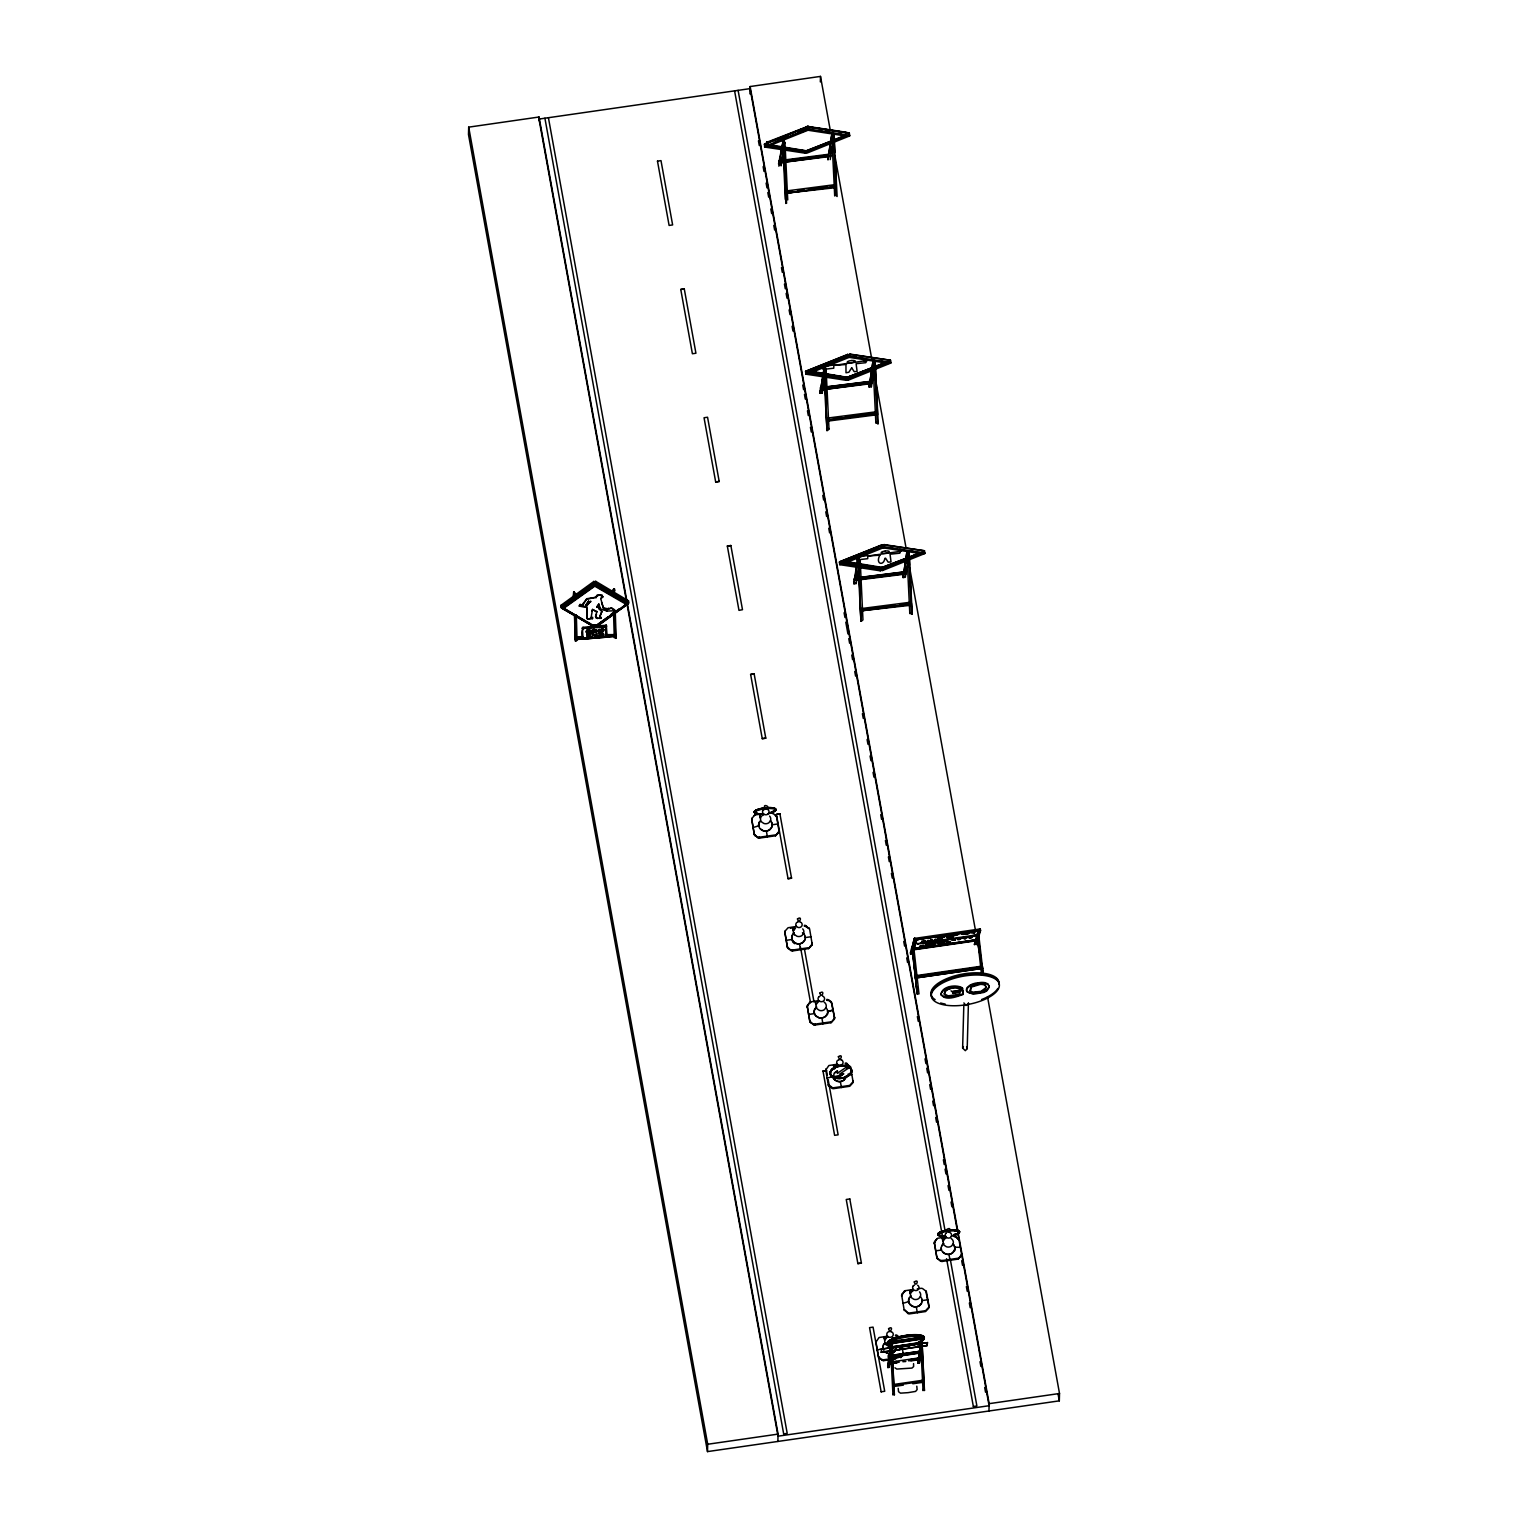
<?xml version="1.0" encoding="UTF-8"?>
<svg xmlns="http://www.w3.org/2000/svg" width="1528" height="1528" viewBox="0 0 1528 1528"><rect width="100%" height="100%" fill="white"/><g stroke="black" fill="none" stroke-linecap="round" stroke-linejoin="round"><path stroke-width="1.5" d="M777.867 1441.458L778.077 1434.104L539.04 117.007L468.695 127.149L468.485 134.502L707.502 1451.6L1059.305 1400.851L1059.515 1393.498L987.508 996.734M538.945 120.674L539.04 117.007M544.904 118.229L783.692 1433.99L787.206 1433.34L548.418 117.713M680.762 289.441L684.277 288.926L680.762 289.441L692.394 353.751L695.928 353.235L684.277 288.926M715.696 482.046L719.211 481.396L715.696 482.046L704.045 417.755L707.559 417.239L719.211 481.549M734.586 90.859L942.738 1237.756M738.1 90.362L944.972 1230.212M727.328 546.05L730.861 545.553L727.328 546.05L738.979 610.36L742.493 609.691L730.861 545.553M707.502 1451.6L707.712 1444.246L468.695 127.149M749.923 93.896L750.133 86.542L820.498 76.4L830.296 130.396M750.611 674.516L754.144 673.848L765.776 738.158L762.262 738.673L750.611 674.364L754.144 673.848M778.707 832.454L778.745 831.576A2.693 2.445 1.6 0 0 779.07 830.277L779.051 831.156A2.693 2.445 1.6 0 1 778.707 832.454L775.632 835.759L759.511 838.108A2.693 2.445 1.6 0 1 758.06 837.783L754.412 834.976L751.757 819.466A2.693 2.445 1.6 0 1 752.101 818.168L754.851 814.978L761.402 813.946M752.101 818.168L752.082 819.046A2.693 2.445 1.6 0 0 751.738 820.345M753.037 827.527L758.728 825.827M754.24 815.474L755.424 814.806M754.354 834.765L751.757 819.466M755.099 835.835L754.393 833.982M758.06 837.783L755.119 834.956M759.683 815.15L760.199 818.015L759.913 815.054M762.262 738.673L765.776 738.158M759.511 838.108L759.531 837.21A2.693 2.445 1.6 0 1 758.098 836.905M766.502 831.824L767.419 836.962M772.079 824.795L777.752 823.974M772.729 813.717L772.748 812.839A2.693 2.445 1.6 0 0 771.296 812.514M775.823 814.844L776.434 816.754L772.748 812.839M775.384 835.816L778.745 831.576M776.396 814.405L779.91 813.889L776.396 814.405L788.047 878.715L791.561 878.199L779.91 813.889M811.807 945.259L811.846 944.38A2.693 2.445 1.6 0 0 812.17 943.082L812.151 943.96A2.693 2.445 1.6 0 1 811.807 945.259L808.732 948.563L792.612 950.913A2.693 2.445 1.6 0 1 791.16 950.588L787.512 947.78L784.857 932.271A2.693 2.445 1.6 0 1 785.201 930.953L788.066 927.744L796.489 926.465M785.201 930.953L785.182 931.851A2.693 2.445 1.6 0 0 784.838 933.15M786.137 940.331L791.81 939.529L791.714 937.332A6.819 6.169 1.6 0 1 793.949 933.073M788.047 878.715L791.561 878.046M787.455 947.57L784.857 932.271M788.2 948.64L787.474 946.672M791.16 950.588L788.219 947.761M792.784 927.954L793.318 930.819L793.013 927.916M792.612 950.913L792.631 950.015A2.693 2.445 1.6 0 1 791.198 949.709M820.345 81.92L820.498 76.4M799.602 944.629L800.538 949.767M805.18 937.6L810.852 936.779M805.829 926.522L805.848 925.643A2.693 2.445 1.6 0 0 804.396 925.319L804.377 926.216A2.693 2.445 1.6 0 1 805.829 926.522L808.809 928.47L805.848 925.643M808.503 948.621L811.846 944.38M831.767 1003.151L831.232 1001.7L834.574 1018.068A2.693 2.445 1.6 0 1 834.231 1019.386L831.136 1022.69L815.035 1025.021A2.693 2.445 1.6 0 1 813.584 1024.715L809.916 1021.888L807.281 1006.398A2.693 2.445 1.6 0 1 807.624 1005.08L810.489 1001.852L818.893 1000.592M807.261 1007.277A2.693 2.445 1.6 0 1 807.586 1005.959L807.624 1005.08M808.923 927.649L809.229 928.852M808.56 1014.458L814.233 1013.637M807.586 1005.959L809.744 1002.406M809.878 1021.678L807.281 1006.398M810.929 1001.738L809.878 1003.113M810.604 1022.767L809.955 1021.01M813.584 1024.715L810.623 1021.888M815.035 1025.021L815.054 1024.142A2.693 2.445 1.6 0 1 813.603 1023.836M815.895 1004.565L815.207 1001.89L819.104 1001.451M822.007 1018.737L822.943 1023.875M822.981 1071.013L826.495 1070.517L822.981 1071.013L834.613 1135.323L838.127 1134.826L828.157 1079.685M826.801 1000.324L826.82 999.446A2.693 2.445 1.6 0 1 828.271 999.751L831.232 1001.7M826.113 1068.702A2.693 2.445 1.6 0 0 825.769 1070.02L825.75 1070.899A2.693 2.445 1.6 0 1 826.075 1069.6L828.864 1065.532L837.382 1064.214M827.603 1011.708L833.295 1010.008L827.565 1011.402M831.213 1002.597L828.271 999.751M827.049 1078.08L832.76 1076.686A6.819 6.169 1.6 0 0 839.101 1081.595L840.858 1081.461A6.819 6.169 1.6 0 0 846.226 1075.75M828.386 1085.415L828.386 1084.422L832.091 1087.458A2.693 2.445 1.6 0 0 833.543 1087.764L849.663 1085.434L852.739 1082.13A2.693 2.445 1.6 0 0 853.082 1080.812L853.063 1081.709A2.693 2.445 1.6 0 1 852.719 1083.008L849.74 1086.274L833.524 1088.662A2.693 2.445 1.6 0 1 832.072 1088.337L828.443 1085.625L825.769 1070.02M830.907 1022.729L834.25 1018.507A2.693 2.445 1.6 0 0 834.594 1017.19M833.696 1065.704L834.212 1068.359M833.906 1065.665L834.384 1068.206M840.495 1082.378L841.431 1087.516M846.722 1064.271L846.76 1063.392A2.693 2.445 1.6 0 0 845.309 1063.068L845.29 1063.965A2.693 2.445 1.6 0 1 846.722 1064.271L850.447 1067.289L846.76 1063.392M851.745 1074.528L848.002 1074.184M849.778 1198.964L846.245 1199.48L857.896 1263.637L861.41 1262.968L857.896 1263.637M876.308 1340.686A2.693 2.445 1.6 0 0 875.964 1342.004L875.945 1342.883A2.693 2.445 1.6 0 1 876.289 1341.584L879.058 1337.516L887.596 1336.198M877.244 1350.064L882.936 1348.365M875.964 1342.004L878.619 1357.513L882.267 1360.321A2.693 2.445 1.6 0 0 883.719 1360.627L889.659 1359.786M879.288 1358.373L878.581 1356.406M881.178 1391.951L869.547 1327.641L873.061 1327.125L884.712 1391.282L881.178 1391.798M882.267 1360.321L879.326 1357.494M883.719 1360.627L883.738 1359.748A2.693 2.445 1.6 0 1 882.286 1359.442M884.578 1340.171L883.891 1337.497L887.749 1337.115M896.955 1335.376L896.936 1336.255A2.693 2.445 1.6 0 0 895.484 1335.93L895.504 1335.052A2.693 2.445 1.6 0 1 896.955 1335.376L900.412 1337.783M902.017 1293.949A2.693 2.445 1.6 0 0 901.692 1295.266L901.654 1296.145A2.693 2.445 1.6 0 1 901.997 1294.846L904.786 1290.778L913.305 1289.46M902.933 1354.114L900.775 1357.685L902.914 1354.992A2.693 2.445 1.6 0 0 903.258 1353.693L903.277 1352.796A2.693 2.445 1.6 0 1 902.933 1354.114L902.914 1354.992M902.972 1303.327L908.663 1301.627M904.156 1291.275L901.997 1294.846M929.005 1306.058L928.967 1306.956A2.693 2.445 1.6 0 1 928.642 1308.255L925.548 1311.559L909.427 1313.889A2.693 2.445 1.6 0 1 907.995 1313.583L904.309 1309.668L908.014 1312.705A2.693 2.445 1.6 0 0 909.466 1313.01L925.567 1310.68L928.661 1307.376A2.693 2.445 1.6 0 0 929.005 1306.058L926.331 1291.447L922.664 1288.639A2.693 2.445 1.6 0 0 921.231 1288.314L917.258 1288.887M905.34 1290.606L904.461 1291.848M909.618 1290.759L913.496 1290.32L909.618 1290.797L910.134 1293.605M910.306 1293.509L909.828 1290.854M916.418 1307.624L917.354 1312.762M922.014 1300.576L927.668 1299.774M925.739 1290.644L928.967 1306.956M961.322 1255.787L961.341 1254.908A2.693 2.445 1.6 0 0 961.685 1253.609L961.647 1254.488A2.693 2.445 1.6 0 1 961.322 1255.787L958.228 1259.091L942.107 1261.44A2.693 2.445 1.6 0 1 940.675 1261.116L937.008 1258.308L934.372 1242.799A2.693 2.445 1.6 0 1 934.697 1241.5L937.562 1238.272L945.985 1236.992M934.334 1243.677A2.693 2.445 1.6 0 1 934.678 1242.379L934.697 1241.5M935.652 1250.859L941.305 1250.057M934.678 1242.379L936.836 1238.807M936.951 1258.098L934.372 1242.799M937.695 1259.168L937.008 1257.315M940.675 1261.116L937.714 1258.289M942.298 1238.482L942.814 1241.156M942.107 1261.44L942.146 1260.543A2.693 2.445 1.6 0 1 940.694 1260.237M942.986 1241.042L942.509 1238.387M959.813 992.398L952.823 993.41L952.727 991.5L962.793 990.048L962.812 994.537C956.757 996.695 944.801 1001.566 940.866 994.098C943.96 986.706 956.49 984.777 962.621 988.673L959.775 989.418C955.306 986.42 946.119 988.043 944.17 993.525M949.098 1255.156L950.034 1260.294M954.561 987.317L945.679 990.029L944.419 994.747L947.379 996.447L954.809 995.97L959.756 994.289L959.679 991.691M955.344 1236.171L959.011 1239.972L955.344 1236.171A2.693 2.445 1.6 0 0 953.911 1235.846M962.812 994.537L962.793 990.048M968.427 1002.884L967.205 1048.666L965.333 1050.672L962.621 1048.112L963.824 1005.309M957.999 1259.148L961.341 1254.908M960.348 1247.306L954.713 1247.23M950.511 1260.562L976.889 1405.97L973.374 1406.486M988.96 1410.993L989.151 1403.659L750.133 86.542M579.341 606.177L586.656 606.692L587.115 618.21L586.714 607.208L579.341 606.177L580.143 604.859L582.798 605.222L586.656 598.747L596.015 597.276L586.714 599.262L582.798 603.846M596.073 597.811L597.257 594.946L601.956 594.927L602.548 597.257L600.733 598.537L603.445 608.354L607.991 609.347L611.582 607.762L614.504 610.78L607.284 611.047L598.9 608.411M614.504 610.78L614.504 609.481M833.887 364.906L833.734 368.191L823.076 369.432M857.036 559.916L867.694 558.675L867.847 555.409M879.899 555.027C874.952 564.271 883.738 566.391 884.903 558.312M582.645 627.473L582.454 628.524L582.989 627.339L606.329 625.239L606.979 635.973L615.994 635.381M582.932 628.638L591.145 626.938M605.986 626.041L605.947 636.584L584.727 638.761C580.869 638.475 580.774 629.078 584.441 628.218L606.272 627.149L605.967 625.219M599.969 635.82C598.957 630.586 600.523 639.086 602.605 634.273M594.029 630.892C598.346 635.724 595.996 625.277 594.239 632.038M562.743 606.635L594.64 583.925L626.69 602.586L626.308 605.126L594.984 626.938L563.488 609.118L562.82 606.31M562.915 608.278L594.812 585.549L626.289 603.369L626.308 605.126M625.449 602.223L625.62 604.744L594.984 626.308L564.176 608.641L564.004 606.998M563.889 608.201L594.812 586.179L625.888 604.19M573.019 598.842L573.688 591.852L575.712 594.067L574.566 594.182L574.738 597.028L573.688 591.852M573.42 598.212L573.879 593.552L575.636 593.38M573.63 598.785L574.299 591.794M613.492 594.468C614.084 580.392 616.051 597.486 612.785 589.923L613.855 588.968M614.447 588.91L613.702 593.552M597.83 631.37L600.389 631.083L598.231 630.567M587.058 617.694L587.459 618.974L592.482 618.649L591.145 617.408L592.501 609.424L596.856 611.849L592.501 609.424M597.677 631.274C601.058 629.154 599.855 628.256 597.696 631.465M783.215 142.219L783.004 139.315L783.73 141.053M832.187 134.865L832.798 132.955L832.34 139.812M830.201 159.619L834.059 136.068L833.696 133.929L832.875 135.877L832.798 132.955M824.566 378.887L822.255 393.021L820.039 393.326L824.28 367.522C824.26 368.974 824.432 366.319 824.986 367.446M824.891 368.172L824.814 366.357M873.29 360.169L875.2 363.206L871.361 386.756L869.145 387.081L872.813 362.442L874.092 361.162L873.347 361.983M858.106 556.937L858.564 559.076C857.8 557.586 858.66 557.72 858.927 557.93M858.831 558.675L858.774 556.861M907.231 550.672L909.16 553.709L905.302 577.259L903.086 577.565L906.753 552.945L908.033 551.665L907.288 552.487M907.976 553.499L907.804 552.429M596.512 614.332L595.595 616.701L596.799 611.334M989.208 986.362L986.84 990.029A9.894 4.106 -10.3 0 1 983.478 991.787L977.691 993.238M911.356 1344.793L927.458 1342.711L927.019 1345.671L881.14 1352.28L881.541 1349.09L897.604 1346.779M890.729 1347.772L890.327 1350.962M909.064 1345.117L908.663 1348.307M927.019 1345.671L927.42 1342.463M888.284 1355.871L920.276 1351.249L888.284 1355.871L888.436 1357.628L920.448 1353.006L920.276 1351.249M889.582 1347.238L921.632 1342.233L921.861 1343.628L889.812 1348.613L889.64 1346.856M890.385 1341.851L922.377 1337.248L890.385 1341.851L890.557 1343.609L922.549 1339.005L922.32 1337.63M888.436 1357.628L920.505 1352.624M890.557 1343.609L922.606 1338.623M887.634 1366.185L891.168 1342.711L892.6 1342.501L889.296 1367.35L887.864 1367.56L890.117 1358.927M887.864 1367.56L891.168 1342.711M891.187 1351.898L892.6 1342.501M910.936 1360.875L917.965 1359.863L917.793 1358.105L891.989 1361.83M922.377 1337.248L919.379 1363.014L917.946 1363.224L921.25 1338.375L922.683 1338.165L921.976 1342.864M917.946 1363.224L921.25 1338.375M921.804 1343.991L921.632 1342.233M919.379 1363.014L920.2 1354.591M778.535 164.05L783.31 140.366M778.879 166.208L783.138 140.385M779.471 165.024L780.235 160.306M780.923 164.814L782.852 153.029M781.094 165.883L783.788 149.4M827.813 158.874L831.652 135.323L833.104 135.113M827.985 159.943L831.652 135.323M829.857 152.876L830.621 148.159M831.404 143.46L832.932 134.025M830.411 151.597L831.194 146.879M830.621 152.762L831.385 148.044M820.039 393.326L824.28 367.522M823.993 380.166L822.083 391.932L820.612 392.142L821.395 387.443M822.159 382.726L822.923 378.027M869.145 387.081L872.813 362.442M871.017 379.994L871.781 375.296M872.545 370.578L874.092 361.162M871.571 378.715L873.882 364.6M871.781 379.899L872.545 375.181M858.411 559.095L860.054 559.974L856.196 583.505L853.98 583.83L857.475 558.14L858.564 559.076M853.98 583.83L858.239 558.026M855.718 575.578L856.501 570.88M856.406 580.086L857.571 573.019M903.086 577.565L906.753 552.945M904.576 572.847L905.34 568.149M906.123 563.431L906.887 558.732M905.13 571.567L905.913 566.869M905.34 572.752L906.104 568.034M779.127 160.669L779.433 162.827L830.621 156.41L830.506 155.149M779.433 162.827L830.716 155.875M820.269 387.787L820.593 389.965L871.781 383.547L871.724 381.924M820.593 389.965L871.877 383.012M854.228 578.291L854.534 580.449L905.722 574.031L905.607 572.771M854.419 579.188L903.334 572.714M854.534 580.449L854.477 578.845M905.722 574.031L905.455 571.682L856.578 577.813M985.961 986.821L985.465 989.342L982.466 991.538L973.279 992.856A8.156 3.381 -10.3 0 1 970.375 991.576L971.273 987.107L980.346 984.376A7.64 3.171 -10.3 0 1 985.178 985.503L985.885 986.4M603.827 629.421L603.426 631.561M603.789 630.243L603.77 629.211M968.466 1003.476L965.982 1005.5L963.881 1002.922M962.621 1048.112L963.423 1046.565M603.235 630.262C599.473 631.79 599.836 628.39 603.655 629.46M851.65 367.732L854.19 371.667L857.093 371.438L856.1 363.702L865.841 362.69L866.72 360.551M885.591 558.217L888.15 562.17L891.034 561.941L890.041 554.206L899.801 553.193L900.66 551.054M582.397 627.741L583.028 639.162L606.349 637.1L606.253 625.219M582.454 628.466L606.731 626.098M591.221 631.828C591.89 626.843 589.751 635.705 591.164 631.427M808.274 371.075L846.837 355.795M808.293 371.17L835.721 360.283M593.685 629.899C591.202 636.966 594.869 626.786 593.303 629.937M600.752 631.809L601.574 628.333M601.86 629.861L602.147 628.294M601.325 631.752L603.331 629.899M593.934 629.039L593.189 630.338L593.991 629.441M602.853 631.618L603.178 629.861M910.516 953.988L914.355 938.326L910.516 953.988L912.464 953.701L916.475 939.147L917.64 938.784M912.464 953.701L911.127 953.319L915.043 939.586M915.921 943.062L916.666 940.121M922.606 946.348L921.117 946.539L923.695 946.443L924.039 945.049L921.651 945.641M925.834 944.801L929.406 944.419L929.024 945.66L925.204 946.099L928.203 944.686L925.758 945.03M929.081 943.425L926.216 944.342L930.036 943.807L930.38 942.413L926.751 943.177M926.77 943.292L929.119 943.082M935.862 942.967L936.225 941.573L935.862 942.967L934.983 942.394M940.408 941.324L937.963 941.554L941.592 940.923L941.229 942.184L937.409 942.738L940.274 941.821M940.331 944.037L940.579 942.68L939.472 942.833C937.619 947.188 945.832 939.319 943.96 943.521L943.082 942.7M940.331 943.521L943.101 942.318L940.599 942.795M942.948 941.936L943.292 940.56L944.457 940.522L942.948 941.936L944.075 941.783M946.348 941.439L946.711 940.064L947.857 940.026L946.348 941.439L947.494 941.286M952.746 939.338L955.573 938.784L955.21 940.159L952.861 939.835L954.236 939.663M967.129 937.466L965.276 938.708L962.926 938.077L967.186 937.237M914.623 939.987L980.556 930.476L976.449 944.476L974.425 944.189L978.741 930.246M974.501 944.762L978.397 930.036M977.251 936.912L979.009 930.915M974.425 944.189L975.666 943.998L979.181 932.004M978.531 934.811L979.715 930.819M980.269 928.948L914.317 938.459M592.482 618.649L592.673 617.331L591.145 617.408M807.414 151.157L766.884 145.007L766.54 142.39L807.758 126.404L846.97 132.382L846.283 133.108M600.733 598.537L602.834 596.436M851.669 367.847L848.861 372.259L845.996 372.756L845.958 364.523L834.746 365.326L864.37 360.856M900.89 551.245L868.725 555.925L879.918 555.161M599.721 616.548L602.013 611.124L599.778 617.064L601.134 617.789L599.778 617.064M595.538 616.185L597.696 618.439L601.077 617.274M592.558 609.939L591.813 610.875M985.789 987.756L980.957 991.366L973.164 992.149A8.156 3.381 -10.3 0 1 970.242 990.87M602.891 596.951L599.74 594.85L595.977 596.455M586.122 631.809L588.643 632.917A2.12 1.356 -8 0 0 589.693 632.286C587.955 635.018 583.047 627.53 590.152 630.491M761.46 816.239L760.829 817.327A5.272 4.794 1.6 0 0 761.67 821.988L763.847 823.439A5.061 4.584 1.6 0 0 768.909 822.713L770.437 820.727A5.272 4.794 1.6 0 0 769.596 816.067M759.149 822.675L759.97 821.262M793.93 930.132L795.477 928.164M802.697 928.871A5.272 4.794 1.6 0 1 803.556 933.532L802.009 935.499A5.061 4.584 1.6 0 1 796.947 936.244L794.789 934.792M804.855 939.949L802.83 942.528A6.647 6.016 1.6 0 1 796.183 943.483L793.357 941.592A6.914 6.284 1.6 0 1 792.249 935.48L794.274 932.901M824.127 1002.139L825.12 1002.998A5.272 4.794 1.6 0 1 825.96 1007.659L824.413 1009.626A5.061 4.584 1.6 0 1 819.352 1010.352L817.193 1008.919A5.272 4.794 1.6 0 1 816.353 1004.259L817.9 1002.272M827.259 1014.057L825.235 1016.655A6.647 6.016 1.6 0 1 818.607 1017.61L815.761 1015.719A6.914 6.284 1.6 0 1 814.653 1009.607L816.678 1007.009M845.748 1077.698L843.723 1080.277A6.647 6.016 1.6 0 1 837.096 1081.232L834.25 1079.341A6.914 6.284 1.6 0 1 832.817 1076.419M883.337 1345.213L885.361 1342.635M941.745 1246.008L943.769 1243.429M951.218 1238.54L952.192 1239.399A5.272 4.794 1.6 0 1 953.052 1244.059L951.505 1246.027A5.061 4.584 1.6 0 1 946.443 1246.772L944.285 1245.32A5.272 4.794 1.6 0 1 943.425 1240.66L944.972 1238.692M921.67 1302.926L919.646 1305.523A6.647 6.016 1.6 0 1 913.018 1306.478L910.172 1304.587A6.914 6.284 1.6 0 1 909.064 1298.475L911.089 1295.897M895.943 1349.663L893.918 1352.261A6.647 6.016 1.6 0 1 887.29 1353.216L884.464 1351.325M579.284 605.661L580.086 604.324L582.798 605.222M589.98 631.408L589.636 631.885A2.12 1.356 -8 0 1 588.586 632.516L586.847 632.267A2.922 1.891 -8 0 1 586.847 631.331L590.152 630.281L586.79 630.93A2.922 1.891 -8 0 0 586.714 631.694L589.273 631.58M591.431 631.331L592.788 630.014M960.596 938.861L960.482 939.376M594.201 631.007L597.104 630.472M607.991 609.347L608.373 608.163M591.374 630.93L592.635 630.777M626.614 604.859L626.423 601.975M596.875 606.692L598.842 604.076L600.026 607.628L596.932 607.208L600.026 607.628M596.932 607.208L598.842 604.076M585.606 605.623L588.528 601.153L585.606 605.623L590.725 601.192L586.79 605.776M900.737 1356.883L891.626 1359.5L895.618 1358.927M972.114 936.97L971.235 937.562L972.438 937.352M951.524 939.949L952.192 939.338M932.386 942.871L931.411 943.597L934.907 942.623M886.584 1337.898L885.037 1339.865A5.272 4.794 1.6 0 0 885.877 1344.525M606.635 637.042L606.864 636.909M935.193 939.51L936.397 940.102M970.796 937.81C970.796 935.824 967.797 939.166 971.12 937.466M937.753 939.376L936.473 939.968L937.218 939.262M942.165 936.931L943.559 936.74L942.585 936.454M951.887 937.6L952.708 937.657M954.713 934.888L956.318 935.289M968.446 933.417L967.224 932.92L968.752 933.302M915.539 944.571L914.489 947.532L915.578 948.2M936.836 937.447L939.09 937.676M587.611 622.374L594.335 627.091L561.158 607.857L561.005 605.298L593.857 581.442L595.748 582.512M594.335 627.091L561.578 607.552L561.521 606.234L594.373 582.359L595.824 583.199L590.362 587.172M594.449 583.047L561.158 606.654L594.373 582.359M579.399 595.118L586.714 589.827M597.104 625.009L608.431 616.644M609.901 615.746L619.413 608.698M624.532 605.164C632.019 604.095 624.646 599.262 628.199 602.51L595.385 582.302L593.914 583.333L610.302 593.093M628.505 600.848L626.595 602.185L628.142 601.822L628.275 603.178L595.786 627.263L628.696 603.426L628.505 600.848L595.729 581.328L593.838 582.665M932.768 940.599L932.099 940.045M939.472 937.676L938.307 937.046M611.143 614.18L614.886 611.506M930.265 940.14L931.622 940.121M952.211 937.676L950.149 937.237L951.944 937.046M967.224 933.283L969.058 933.512M561.005 606.501L562.896 605.183L563.316 609.004M561.502 606.883L562.972 605.852M594.258 626.404L595.729 625.391M958.667 939.433L961.513 938.096M949.614 935.614L953.797 935.843L952.746 935.136M834.345 1072.962C842.119 1068.607 831.079 1072.809 834.384 1076.686L840.553 1076.056L843.628 1073.821L840.534 1075.922L834.384 1076.686M837.439 1073.248L846.168 1067.289L848.25 1068.416L846.168 1067.289M848.231 1068.263L839.502 1074.222L843.647 1073.955M934.487 939.567L936.912 939.529M920.142 945.908L919.436 946.711L920.964 946.424M940.56 937.371L939.433 937.695M932.099 944.208L934.869 944.82L935.231 943.444L932.214 943.884M601.803 629.46L603.827 629.612M941.534 938.956L939.873 938.784L941.534 938.784M920.276 552.697L882.172 567.48M931.755 944.629L930.418 945.469L933.894 944.38M971.999 936.893L968.16 937.619M940.847 939.433L939.911 938.555L940.618 939.338M963.423 934.467L961.704 934.143L965.83 933.99L964.836 934.257M864.199 361.105L866.93 360.761M916.972 940.083L917.755 939.701M945.775 942.222L947.169 941.745M905.76 1383.394L908.702 1383.069M948.143 936.568L945.297 936.301L946.94 936.034M976.889 934.334L974.921 935.652M931.125 944.361L932.137 943.903M943.769 937.065L943.368 937.371M843.666 561.12L882.745 567.518M947.627 936.454L945.24 936.32M942.165 937.447L942.814 937.237M969.478 937.753L971.35 937.141M949.977 942.47L950.454 941.496M951.772 939.491L952.441 939.987M946.959 936.416L946.099 936.225M942.432 937.122L941.286 937.084L943.922 936.912M962.411 933.608L963.404 934.334M938.345 938.058L938.803 937.122M951.237 937.313L948.945 937.294L950.951 937.313M948.64 942.852C947.456 943.368 949.824 941.229 949.136 941.726M951.275 935.423L950.588 935.289M933.15 940.465L932.653 940.484M949.308 936.377L947.379 936.607M960.31 994.862L962.697 993.83M768.489 144.549L806.211 150.775L843.666 136.393M944.514 937.008L943.826 937.294M606.616 636.355L595.003 636.527M764.401 144.205L806.536 127.263L809.038 128.677L764.726 146.363L764.401 144.205L807.071 127.34M781.954 138.59L788.276 136.049M800.92 130.95L807.242 128.409M764.726 146.363L767.056 146.688L809.191 129.746L808.904 126.958L849.358 133.146L849.644 135.916L807.529 152.876L805.18 152.533L847.314 135.591L849.644 135.916M805.027 151.463L845.041 135.362M847.944 356.043L850.198 355.795L850.351 356.883L808.216 373.825L805.867 373.481L805.562 371.342L847.696 354.401L848.537 355.928M805.562 371.342L848.231 354.477M812.571 369.948L806.249 372.488L808.064 372.756M805.867 373.481L850.198 355.795M846.187 378.6L886.202 362.499M848.365 377.855L852.586 376.155M847.983 378.849L869.05 370.368M879.574 366.147L885.896 363.607M890.805 363.053L848.689 379.994L846.34 379.67L888.456 362.728L890.805 363.053L889.945 360.837M855.47 567.041L839.712 564.653L839.502 561.846L881.656 544.904L884.139 546.298M839.502 561.846L882.191 544.98M850.733 558.751L857.055 556.211M881.962 547.043L839.827 563.985L842.157 564.309L884.292 547.368L881.962 547.043L881.656 544.904M884.425 567.499L888.627 565.799M886.144 567.652L905.111 560.031M909.313 558.331L919.837 554.091M924.746 553.556L922.415 553.212L880.3 570.173L882.63 570.498L924.746 553.556L923.905 551.321M806.784 130.052L809.229 129.097L849.683 135.285L847.257 136.24L806.784 130.052L808.904 126.958M764.859 144.663L764.611 147.032L805.141 153.182L807.567 152.227L785.048 148.808M764.611 147.032L767.037 146.077L780.56 148.12M808.35 127.168L849.358 133.146M850.007 355.566L850.065 354.095L890.518 360.264L890.843 362.422L888.398 363.358L847.944 357.189L847.696 354.401M806.001 371.801L805.772 374.15L846.302 380.319L848.728 379.364L848.575 378.276L810.298 372.469M849.988 355.375L847.696 356.119L856.788 357.476M847.944 357.189L850.37 356.234L890.843 362.422M805.772 374.15L808.197 373.195L821.701 375.258M849.511 354.305L890.518 360.264M888.245 362.289L890.117 361.563M882.458 546.222L884.005 544.579L924.478 550.768L924.784 552.907L922.358 553.862L881.885 547.673L884.33 546.737L924.784 552.907M881.732 546.604L884.158 545.897M839.712 564.653L842.138 563.698L855.661 565.742M883.451 544.808L924.478 550.768M859.977 567.728L880.243 570.803L882.668 569.849L860.149 566.43M977.175 939.472L976.01 939.815M797.769 132.745L804.225 130.243M774.944 142.047L785.698 137.883M789.995 136.202L808.942 129.326M807.911 150.718L829.437 142.371M835.892 139.869L844.506 136.527M836.542 360.226L846.856 355.986M847.677 377.129L886.049 362.155M848.231 376.977L886.068 362.346M811.234 371.743L847.047 377.55L873.519 367.446M877.989 365.918L884.655 363.148M842.959 561.12L878.543 547.158M845.996 560.203L857.132 555.905M846.015 560.394L857.151 556.096M918.595 553.652L881.484 567.652M918.614 553.843L882.764 567.709M957.578 938.65L960.482 938.077M932.214 940.35L931.908 940.408M925.681 941.401L924.688 942.05M808.388 126.347C811.616 129.383 804.206 130.759 806.02 126.805M846.703 377.378L849.052 377.129M880.777 546.298L882.821 546.05M925.853 941.745L926.083 941.687M946.29 936.282L947.646 935.9M958.495 938.784L959.317 938.459M917.984 939.624L919.569 938.937L918.462 939.472M950.855 935.499L949.633 935.747M962.869 933.894L964.187 933.837M937.905 938.65L939.624 938.631M960.195 939.051L959.298 939.605M974.979 935.136L975.972 934.716M603.407 634.024C599.052 631.236 604.821 635.304 601.306 636.297M923.007 941.191L921.919 941.305M957.961 938.65L958.018 939.262M946.596 942.012L947.417 943.043M588.586 601.669L590.782 601.707M587.459 618.974L592.425 618.133M966.766 933.15L966.021 933.398M933.57 942.585L936.244 941.706M940.064 939.128L940.942 938.765M973.03 940.102L974.119 939.701M934.066 943.96L932.71 944.438M902.857 1361.696L905.798 1361.505M917.354 944.113L918.423 943.464L916.781 943.464M916.991 938.899L915.635 939.242M959.966 939.242L959.126 939.395M971.789 940.369L973.852 939.777M957.865 995.702L945.125 996.944M958.362 987.68L962.621 988.673M952.383 939.281L953.357 939.109M968.828 937.409L970.261 936.645M603.522 633.795L603.598 634.196A3.247 2.101 -8 0 1 603.426 634.903L603.006 635.514A2.139 1.375 -8 0 1 601.975 636.106L599.091 637.081L598.9 632.783L602.338 632.707L603.598 634.406A3.285 2.101 -8 0 1 603.522 635.514L603.102 636.125A2.139 1.375 -8 0 1 602.07 636.718L601.001 636.909M974.692 935.193L920.563 943.12M947.494 942.05L948.449 941.745M955.306 934.983L954.618 934.792M967.339 933.245L968.446 932.787M917.908 943.96L975.876 935.804M966.766 933.933C964.435 932.596 969.745 935.079 967.912 932.825M921.002 945.526L920.868 946.825M955.974 934.544C954.885 936.244 955.726 934.926 956.471 935.346M923.771 941.229L924.726 941.076L923.6 941.573M930.972 939.987L931.45 940.79M847.639 355.757L848.861 355.566M881.599 567.442L879.593 567.824L881.312 567.671M775.422 834.918L759.531 837.21M951.887 937.734L952.823 937.199M958.018 1258.251L942.146 1260.543M919.608 943.234L920.582 943.234M919.168 947.837L971.464 940.427M923.791 941.019L924.669 941.936M939.376 937.963L939.128 937.103M935.346 939.338L935.174 940.178M921.938 945.717L922.816 945.584M950.626 937.027L951.849 937.294M959.278 938.23L960.539 938.498M943.464 937.237L943.54 936.626M973.145 935.9L972.515 935.633M959.431 938.326L960.386 938.211M834.708 195.985L831.805 136.03L834.021 135.706L837.115 196.52M786.576 203.358L783.673 143.403L785.125 143.193L783.004 139.315M831.824 136.393L834.059 136.068M834.384 137.424L831.805 136.03M785.812 203.472L783.673 143.403M875.869 423.122L872.946 363.167L875.181 362.843L878.256 423.657L875.678 422.263M823.535 367.637L826.973 430.59L824.814 370.54L826.285 370.33L825.922 368.382L824.528 369.318L824.146 366.453M872.985 363.53L875.2 363.206M875.525 364.562L872.946 363.167M826.973 430.59L824.814 370.54M819.676 391.187L820.612 392.142M868.954 385.992L870.998 384.598L871.361 386.756M826.61 428.891L828.825 428.566L827.737 430.495M860.054 559.974L857.838 560.279L860.913 621.094L858.774 561.024L860.226 560.814L862.957 619.91L861.677 620.979M909.809 613.607L906.906 553.671L909.122 553.346L912.216 614.141L909.637 612.766M906.925 554.034L909.16 553.709M909.485 555.046L906.906 553.671M860.913 621.094L858.774 561.024M853.636 581.671L856.196 583.505M902.914 576.495L904.366 576.285M790.492 928.203L794.464 927.63M792.631 950.015L808.522 947.723M916.781 939.433L978.015 930.609M969.707 932.347L974.597 932.844L973.546 932.997M972.916 932.577L970.509 932.71M951.352 936.072L950.359 936.339M952.097 935.537L953.778 935.728M952.784 935.995L953.797 935.843M927.343 940.465L929.463 941.076L928.394 940.369M929.463 941.076L927.782 940.694M940.408 939.51L937.886 938.536M947.971 938.287L948.984 938.135M933.684 942.451L935.06 942.088M946.52 940.923L944.208 941.133L946.558 940.541M930.036 943.807L926.274 943.979M931.392 943.483L932.729 943.406M934.754 943.005L935.843 942.833M941.229 942.184L937.409 942.738M964.149 938.746L965.276 938.708M911.834 946.615L913.782 947.093L911.834 946.615L917.297 994.117L918.977 993.869L913.687 946.825M980.308 928.814L980.46 930.838L914.432 939.777L980.441 930.036C978.76 933.875 977.576 940.14 978.378 937.008L982.695 974.902M925.796 945.507L928.145 945.068M977.614 939.663L911.605 949.404L972.82 940.579M911.758 949.747L977.691 940.236M977.595 940.599L911.643 950.11L911.414 948.315M910.249 952.326L911.127 953.319M915.081 975.781L982.198 966.097L982.409 967.052L915.291 976.736L915.081 975.781L915.501 978.015L982.619 968.332L982.428 966.746L915.329 976.43M917.029 993.391L912.407 946.539M962.926 990.755L952.727 991.5M957.349 992.035L952.823 993.41M815.054 1024.142L830.926 1021.85M833.39 1065.665L837.535 1064.997M941.974 1238.444L945.966 1237.871M883.585 1337.649L887.787 1337.057M891.397 1344.086L892.829 1343.876M921.479 1339.75L922.912 1339.54M891.855 1346.913L921.575 1342.615M906.772 1345.442L899.896 1346.435L899.495 1349.644M927.458 1342.711L881.541 1349.09M892.963 1395.007L890.633 1349.186L892.065 1348.976L894.396 1394.797L892.734 1393.899L894.166 1393.708L892.065 1348.976M923.046 1390.652L920.716 1344.85L922.148 1344.64L924.478 1390.461L922.816 1389.563L924.249 1389.353L922.148 1344.64M892.295 1350.064L890.633 1349.186M922.377 1345.729L920.716 1344.85M926.98 1345.423L881.14 1352.28M883.738 1359.748L889.678 1358.889M891.932 1362.212L896.611 1361.524M910.707 1359.5L917.736 1358.487M899.247 1362.193L889.869 1363.549L889.64 1362.174M908.644 1360.837L918.022 1359.481L917.793 1358.105M889.812 1363.931L896.841 1362.9M917.717 1361.849L919.149 1361.639M912.789 1383.757L922.167 1382.401L921.9 1380.395L893.727 1384.464L893.995 1386.469L903.392 1385.113M900.813 1384.349L893.765 1385.38L922.129 1381.484L921.9 1380.395M912.541 1382.668L921.938 1381.312L922.167 1382.401M707.712 1444.246L778.077 1434.104M989.151 1403.659L1059.515 1393.498M919.188 947.971L917.889 947.876L918.882 948.009M848.212 355.451L849.721 355.356M608.411 608.679L611.639 608.297L614.543 609.997M786.041 194.056L785.774 191.019L835.854 184.544L836.122 187.581L785.889 193.216M785.965 192.356L792.784 191.477M797.329 190.885L804.167 190.007M808.713 189.415L826.934 187.065M831.48 186.473L836.026 185.881L836.122 187.581M836.16 186.225L786.118 193.216L836.198 186.722M826.934 418.156L876.996 411.681L877.339 413.859L827.03 420.353L826.934 418.156L827.24 419.837L877.32 413.362M833.944 418.615L840.763 417.736M845.328 417.144L877.187 413.018L877.263 414.718L827.202 421.193L827.106 419.493L827.202 421.193M860.875 608.641L910.955 602.166L911.299 604.362L861.219 610.837L860.875 608.641L860.99 610.837L911.223 605.203L911.127 603.522L899.763 604.992M863.339 609.691L895.198 605.585M861.2 610.341L911.261 603.866M781.457 160.364L828.023 154.347M781.706 160.917L828.233 155.092M781.629 161.261L828.176 155.436M822.637 387.31L869.165 381.484M822.599 387.501L869.145 381.675M822.847 388.055L869.394 382.21M822.79 388.398L869.336 382.573M856.559 578.004L905.416 571.873M856.75 578.902L903.277 573.057M854.629 579.914L905.817 573.497M827.507 365.784L833.906 365.039M859.328 556.536L867.866 555.543M970.509 936.607L970.681 937.944M612.881 590.763L614.638 590.591M595.672 626.518L605.68 626.442M586.867 637.615L586.771 633.91C596.359 633.031 582.55 636.03 590.247 635.744M594.717 635.724L593.112 634.368L592.272 637.711L592.1 633.413L594.296 634.254A9.206 5.921 -8 0 0 594.659 634.559L595.996 635.705M595.939 633.05C597.219 631.637 596.073 638.418 595.003 634.846M590.419 634.177L586.771 633.91M602.605 634.483L598.9 632.783M599.988 633.872L601.707 633.795M590.668 637.291L587.917 637.501L590.152 635.151L590.266 636.316M595.232 636.183L597.104 637.271L596.913 632.955M595.939 637.061L602.72 636.431M590.687 637.864L590.591 636.698L590.687 637.864L582.645 638.226L583.028 639.162M917.583 947.895L916.456 947.971L917.602 948.029M974.673 935.785L973.145 935.403M973.775 935.843L972.801 935.804M577.469 636.928L581.996 636.584M606.845 634.655L615.975 634.597L606.922 635.304M582.072 637.233L575.216 637.119M577.508 638.131L582.034 637.768M595.595 636.718L600.103 636.374M606.883 635.839L611.41 635.495M575.311 638.551L582.092 638.016M595.653 636.966L602.433 636.431M575.387 639.201L591.202 637.978M595.729 637.615L616.071 636.03M913.763 948.792L913.247 949.041M613.683 592.024L614.313 594.182L614.084 591.985M574.585 595.71L574.738 597.028M614.027 592.864L614.122 591.317L614.313 594.182M924.364 940.828L925.089 941.993M890.729 1353.464L889.296 1353.579A6.819 6.169 1.6 0 1 884.578 1351.535M946.882 942.967L947.417 942.661M958.247 939.739L957.731 939.624M960.806 938.192L961.666 938.249M601.554 602.452L603.388 607.838L607.934 608.832M979.123 929.979L979.601 928.909M916.762 948.2L915.348 947.933M805.562 151.177L772.175 146.077M925.013 940.942L925.49 940.981M939.204 936.989L940.599 937.581M941.458 938.536L942.528 938.612M956.624 934.506L957.617 935.174M946.825 937.753L949.003 938.268M583.83 638.647L584.727 638.761M923.198 942.088L921.9 941.191M977.003 930.819L977.901 931.182M846.531 377.187L812.094 371.419M879.861 568.034L845.175 562.247M809.191 129.746L806.86 129.422L806.536 127.263M888.303 361.639L890.117 361.907L889.964 360.493M848.021 356.54L850.351 356.883M840.209 562.992L842.004 563.24M881.942 569.352L880.128 569.084L922.244 552.143L922.415 553.212M585.549 605.107L586.752 605.26M806.631 128.982L811.139 129.67M817.881 130.701L822.37 131.389M826.858 132.077L831.366 132.764M771.774 146.764L778.516 147.777M792.039 149.839L798.781 150.871M861.276 358.163L865.765 358.851M881.503 361.257L885.992 361.945M812.208 373.042L823.458 374.742M827.966 375.43L841.489 377.473M817.423 374.57L821.93 375.258M833.18 376.977L826.438 375.945L848.728 379.364M837.688 377.645L842.195 378.333M888.475 547.635L892.982 548.323M899.725 549.354L904.213 550.042M908.702 550.729L913.209 551.417M855.718 564.691L839.407 562.514L852.91 564.558M859.997 565.36L882.515 568.779M859.672 565.589L877.683 568.321M956.165 1230.88L954.16 1230.556M813.183 127.454L806.975 126.9L768.087 142.429M817.805 128.18L843.189 132.134M827.393 132.21L832.015 132.917L832.282 134.12M836.618 133.643L841.24 134.368M811.253 371.934L845.652 377.32M843.762 561.731L880.472 567.671M765.413 808.255C772.366 806.975 761.192 802.888 765.413 808.255A10.562 2.674 -7 0 0 754.698 811.635A10.562 2.674 -7 0 0 762.09 813.794M970.49 993.219L968.504 992.551M596.512 630.529L594.812 630.93A2.349 1.509 -8 0 0 594.64 631.522L596.512 630.224M943.96 996.676L941.133 994.747M594.392 631.809L596.627 631.064L594.755 630.529A2.349 1.509 -8 0 0 594.583 631.121L594.698 631.771M595.118 584.594L619.413 598.709M607.284 611.047L603.961 609.634M593.418 635.17L594.812 636.336M561.005 605.298L563.144 607.38M561.521 606.234L562.82 606.96M593.819 625.506L595.366 627.015L595.557 625.162M952.307 991.901L951.065 990.832M595.385 582.302L628.657 602.204M614.39 595.538L618.496 597.983M565.093 608.946L573.783 614.199M575.33 615.039L584.021 620.311M564.08 608.583L563.794 606.329M965.849 934.105L963.824 933.761M894.969 1367.808L896.783 1369.069L911.968 1368.076L913.629 1366.586L913.553 1363.606M594.717 631.484L597.123 630.243M598.957 608.927L602.051 611.658M592.1 633.413L594.392 634.865A9.206 5.921 -8 0 0 594.755 635.17L595.08 635.457M760.256 828.787L763.083 830.678A6.647 6.016 1.6 0 0 769.73 829.723L771.736 827.145A6.914 6.284 1.6 0 0 770.628 821.014M802.448 932.71L803.747 933.818M942.852 1252.12L945.679 1254.01A6.647 6.016 1.6 0 0 952.326 1253.055L954.351 1250.477A6.914 6.284 1.6 0 0 953.243 1244.346M892.829 1337.745L893.804 1338.604A5.272 4.794 1.6 0 1 894.51 1339.655M885.877 1344.525L888.035 1345.977A5.061 4.584 1.6 0 0 890.69 1346.225M595.557 635.342L596.092 636.316M590.037 630.319L587.191 630.3L586.179 632.21M598.384 631.236L598.689 629.88L600.542 630.166M967.759 992.092L966.766 991.004A16.407 6.819 -10.3 0 1 967.319 987.375L969.764 985.331A10.562 4.393 -10.3 0 1 975.609 983.134L981.129 982.428A11.059 4.603 -10.3 0 1 985.159 982.714L987.89 983.822L989.265 986.324M962.506 987.967C956.643 984.032 941.286 985.961 941 994.804M944.285 994.021L948.219 995.836L959.756 994.289M966.67 1046.966L967.205 1048.666M597.639 631.064C602.414 633.528 596.417 629.517 600.58 630.319M982.619 968.332L915.501 978.015M776.434 815.761L779.051 831.156M836.179 195.775L833.448 136.68M877.912 421.938L878.256 423.657M912.216 614.141L911.414 602.987M783.081 144.377L782.374 140.5M824.241 371.495L823.879 369.795L826.094 369.47L829.016 429.425M858.201 561.998L857.475 558.14M924.249 1389.353L924.478 1390.461M894.166 1393.708L894.396 1394.797M986.095 987.527L985.044 984.777A7.64 3.171 -10.3 0 0 980.212 983.669L971.139 986.4L969.955 990.87M877.263 414.718L876.996 411.681M785.774 191.019L786.118 193.216M916.781 1386.202L917.125 1389.601L915.597 1391.416L908.014 1392.657L900.489 1393.154L898.559 1391.741L898.197 1388.322M833.276 146.841L834.116 151.52M834.976 156.219L871.609 358.125M874.608 374.57L906.123 548.304M908.262 560.05L975.15 928.642M977.71 942.719L983.249 973.24M1058.025 1393.803L1059.305 1400.851M957.139 1229.639L750.076 88.624L538.983 119.069L626.327 600.37M957.999 1234.337L989.093 1405.722L778.019 1436.186L627.187 605.069M758.442 140.862L759.301 145.542M763.14 166.686L763.981 171.384M766.12 183.112L766.961 187.81M767.82 192.509L768.679 197.207M770.8 208.935L771.659 213.633M773.779 225.38L774.639 230.079M781.457 267.629L782.298 272.328M784.437 284.074L785.296 288.773M786.137 293.452L786.996 298.151M789.116 309.897L789.976 314.596M792.096 326.323L792.956 331.022M802.754 385.018L803.613 389.716M804.454 394.415L805.313 399.114M807.452 410.841L808.293 415.54M810.432 427.286L811.272 431.985M822.79 495.378L823.63 500.057M825.769 511.804L826.61 516.502M828.749 528.23L829.609 532.928M844.086 612.766L844.946 617.446M845.786 622.144L847.925 633.891M848.766 638.589L849.625 643.269M851.764 655.015L852.605 659.714M854.744 671.461L855.584 676.14M862.403 713.71L863.263 718.408M867.102 739.533L867.942 744.231M870.081 755.978L870.922 760.657M873.061 772.404L873.92 777.103M880.72 814.672L881.58 819.352M885.419 840.495L886.259 845.194M888.398 856.921L889.258 861.62M891.378 873.367L892.237 878.046M903.736 941.439L904.595 946.138M906.715 957.884L907.575 962.583M917.373 1016.578L918.232 1021.277M925.032 1058.828L925.892 1063.526M926.751 1068.225L927.591 1072.923M929.731 1084.651L930.571 1089.349M932.71 1101.096L933.57 1105.794M935.69 1117.522L936.549 1122.22M943.368 1159.79L944.208 1164.489M945.068 1169.187L945.928 1173.867M948.048 1185.613L948.907 1190.312M951.027 1202.039L951.887 1206.738M961.685 1260.734L962.544 1265.432M966.364 1286.576L967.224 1291.255M969.344 1303.002L970.204 1307.701M980.002 1361.696L980.861 1366.395M984.7 1387.52L985.541 1392.218M946.558 1258.728L973.374 1406.639M901.692 1295.266L904.27 1310.566M902.284 1348.307L903.258 1353.693M850.466 1066.41L853.063 1081.709M831.958 1003.667L834.574 1018.068M809.553 928.661L812.151 943.96M804.454 949.079L814.004 1001.929M826.495 1070.517L827.316 1075.254M849.778 1198.831L861.41 1263.121M800.519 947.303L810.489 1002.444M918.29 1344.048L917.851 1346.989M889.067 1365.975L889.296 1367.35M822.083 391.932L822.255 393.021M976.449 944.476L976.182 942.814L975.666 943.998M969.688 936.74L969.994 938.058M967.491 932.882L967.453 933.875M955.21 940.159L954.045 940.331M915.062 938.23L915.234 939.319M923.905 550.978L924.058 552.41M848.804 133.356L848.957 134.77M884.005 544.579L884.33 546.737M882.324 568.359L882.63 570.498M850.065 354.095L850.37 356.234M879.937 568.664L880.243 570.803M804.836 151.043L805.141 153.182M842.138 563.698L841.985 562.629L840.114 563.354L840.037 561.922M808.197 373.195L808.045 372.125L806.173 372.87L806.096 371.419M766.903 145.618L767.056 146.688M907.899 550.577L908.129 553.48M873.959 360.092L874.169 362.976L873.863 361.926M574.662 594.831L575.177 594.793M606.31 635.514L606.444 637.1M593.265 637.615L592.272 637.711M587.803 635.323L587.898 636.546M583.314 628.696L583.085 627.339L583.028 629.288M583.161 637.291L583.467 639.22M808.064 126.385L808.427 128.963M807.758 126.404L808.121 129.001M807.433 126.461L807.796 129.04M807.128 126.499L807.491 129.097M806.822 126.576L807.185 129.154M806.536 126.652L806.899 129.231M806.268 126.728L806.631 129.307M767.285 141.837L767.648 144.415M767.075 141.932L767.247 144.606M766.731 142.123L766.922 144.893M615.918 635.132L616.071 636.45L575.407 639.602L575.254 638.303M595.729 581.328L595.824 583.199M593.857 581.442L593.914 583.333M595.634 625.907L595.786 627.263M593.743 626.041L593.895 627.397M978.951 936.931L983.364 975.074M977.423 937.638L981.587 975.074M912.082 947.341L917.297 994.117M626.117 601.745L626.461 604.992M600.905 618.305L599.11 618.382M595.805 584.116L596.168 585.835M595.595 584.04L595.767 585.663M595.137 583.944L595.481 586.313M594.889 583.925L595.29 586.236M594.64 583.925L594.812 585.549M594.373 583.944L594.296 585.625M593.895 584.059L594.067 585.701M597.696 618.439L595.729 617.732M593.666 584.154L593.838 585.778M593.456 584.25L593.437 586.007M595.977 624.971L596.149 626.595M595.767 625.067L595.939 626.709M595.061 625.277L595.232 626.9M594.812 625.296L594.984 626.938M594.316 625.296L594.736 626.938M594.067 625.258L594.239 626.881M593.838 625.2L594.01 626.824M593.437 625.028L593.8 626.747M563.316 605.718L563.488 609.118M941.21 1247.86L941.363 1249.465M921.995 1299.392L922.148 1300.996M882.821 1347.066L882.955 1348.67M827.603 1010.524L827.737 1012.128M805.18 936.397L805.332 938.001M758.614 824.528L758.767 826.151M861.066 609.997L861.143 611.678M835.854 184.544L835.969 186.741M909.122 553.346L909.676 565.169M909.886 569.887L911.204 598.25M908.549 554.301L911.452 614.256M875.181 362.843L876.041 381.752M876.27 386.488L877.569 414.852M874.589 363.817L877.511 423.753M834.021 135.706L834.785 152.265M834.995 156.983L836.313 185.346M787.741 199.92L784.953 142.333L782.737 142.658L785.354 199.385M615.249 611.486L616.166 638.322M614.829 612.862L615.555 638.379M613.549 613.969L614.313 637.825M576.323 614.944L577.068 640.461M575.254 615.708L575.999 641.244M575.158 615.058L575.903 640.576M574.662 615.765L575.387 641.283M574.471 614.447L575.196 639.965M590.343 633.585L590.438 634.769M837.42 1070.861L837.459 1073.401M896.42 1347.734A6.819 6.169 1.6 0 1 891.072 1353.445M883.566 1350.198A6.819 6.169 1.6 0 1 885.037 1342.806M891.932 1332.015A3.266 2.961 1.6 0 1 892.677 1336.102A3.151 2.865 1.6 0 1 888.226 1336.752A3.266 2.961 1.6 0 1 887.329 1332.683A3.151 2.865 1.6 0 1 891.225 1331.786M920.391 1296.546A6.819 6.169 1.6 0 1 916.781 1306.707L915.005 1306.841A6.819 6.169 1.6 0 1 908.683 1301.932L908.53 1300.328A6.819 6.169 1.6 0 1 909.618 1297.291M913.438 1290.511A5.061 4.584 1.6 0 0 912.292 1291.16L910.764 1293.127A5.272 4.794 1.6 0 0 911.605 1297.788L913.763 1299.239A5.061 4.584 1.6 0 0 918.825 1298.494L920.372 1296.527A5.272 4.794 1.6 0 0 919.512 1291.867M917.64 1285.277A3.266 2.961 1.6 0 1 918.385 1289.365A3.151 2.865 1.6 0 1 913.954 1290.014A3.266 2.961 1.6 0 1 913.209 1285.927M913.228 1286.06A3.151 2.865 1.6 0 1 914.508 1285.105M943.444 1243.601A6.819 6.169 1.6 0 0 947.685 1254.373L949.461 1254.24A6.819 6.169 1.6 0 0 954.828 1248.529L954.675 1246.924A6.819 6.169 1.6 0 0 953.071 1244.079M954.255 1236.744A2.693 2.445 1.6 0 1 954.981 1236.897M954.809 1249.426A6.819 6.169 1.6 0 1 954.484 1251.012M946.462 1237.565A3.266 2.961 1.6 0 1 945.736 1233.478M946.634 1237.546A3.151 2.865 1.6 0 0 951.065 1236.897A3.266 2.961 1.6 0 0 950.321 1232.81A3.151 2.865 1.6 0 0 949.595 1232.447M945.889 1233.459A3.151 2.865 1.6 0 1 946.462 1232.905M947.952 1232.294A3.151 2.865 1.6 0 1 948.792 1232.275M827.412 1000.362A2.693 2.445 1.6 0 1 828.233 1000.649M825.979 1007.678A6.819 6.169 1.6 0 1 822.37 1017.839L820.612 1017.954A6.819 6.169 1.6 0 1 814.271 1013.064L814.137 1011.46A6.819 6.169 1.6 0 1 816.353 1007.2M827.718 1013.007A6.819 6.169 1.6 0 1 827.393 1014.592M819.39 1001.165A3.266 2.961 1.6 0 1 818.645 997.077M819.543 1001.146A3.151 2.865 1.6 0 0 823.993 1000.496A3.266 2.961 1.6 0 0 823.248 996.409A3.151 2.865 1.6 0 0 822.503 996.046M818.798 997.039A3.151 2.865 1.6 0 1 820.078 996.084M803.575 933.551A6.819 6.169 1.6 0 1 799.965 943.712L798.189 943.846A6.819 6.169 1.6 0 1 791.867 938.937M794.808 943.731A6.819 6.169 1.6 0 1 792.44 941.343M791.695 938.23A6.819 6.169 1.6 0 1 792.001 936.645M801.436 922.816A3.266 2.961 1.6 0 1 801.57 926.369A3.151 2.865 1.6 0 1 797.139 927.019A3.266 2.961 1.6 0 1 796.394 922.931A3.151 2.865 1.6 0 1 796.947 922.377M797.654 921.976A3.151 2.865 1.6 0 1 800.825 922.282M794.484 934.83A5.272 4.794 1.6 0 1 793.643 930.17M841.737 1060.031A3.266 2.961 1.6 0 1 842.463 1064.118A3.151 2.865 1.6 0 1 838.032 1064.768A3.266 2.961 1.6 0 1 837.287 1060.68A3.151 2.865 1.6 0 1 837.879 1060.26M838.586 1059.859A3.151 2.865 1.6 0 1 841.756 1060.184M834.536 1069.084A5.272 4.794 1.6 0 1 834.842 1067.881M759.683 821.491A6.819 6.169 1.6 0 0 765.089 831.041L766.865 830.907A6.819 6.169 1.6 0 0 772.232 825.196L772.079 823.592A6.819 6.169 1.6 0 0 770.475 820.746M758.595 825.426A6.819 6.169 1.6 0 1 759.664 822.389M762.415 815.627A5.061 4.584 1.6 0 1 763.561 814.978M767.724 809.477A3.266 2.961 1.6 0 1 768.469 813.564A3.151 2.865 1.6 0 1 764.019 814.214M763.866 814.233A3.266 2.961 1.6 0 1 763.121 810.146M763.312 810.26A3.151 2.865 1.6 0 1 767.018 809.248M997.86 988.425A34.495 14.325 -10.3 0 1 981.587 999.541M945.106 1004.011A34.495 14.325 -10.3 0 1 940.637 1002.998M932.118 997.708A34.495 14.325 -10.3 0 1 961.379 975.437A34.495 14.325 -10.3 0 1 999.178 984.49M964.703 1004.985A34.495 14.325 -10.3 0 1 935.843 987.546A34.495 14.325 -10.3 0 1 994.422 978.474A34.495 14.325 -10.3 0 1 966.918 1004.641M935.155 999.656A34.495 14.325 -10.3 0 1 956.795 975.322A34.495 14.325 -10.3 0 1 998.987 983.402M889.525 1345.117A18.699 4.679 -9.1 0 1 903.984 1335.988A18.699 4.679 -9.1 0 1 923.504 1339.139M921.518 1340.572A18.699 4.679 -9.1 0 1 918.462 1341.985M903.621 1345.461A18.699 4.679 -9.1 0 1 900.469 1345.767M890.117 1344.64A17.954 4.489 -9.1 0 1 901.73 1336.332A17.954 4.489 -9.1 0 1 923.504 1337.611M889.468 1344.831A18.699 4.679 -9.1 0 1 903.946 1335.701A18.699 4.679 -9.1 0 1 923.466 1338.853M889.563 1345.404A18.699 4.679 -9.1 0 1 904.041 1336.274A18.699 4.679 -9.1 0 1 923.561 1339.426M921.575 1340.858A18.699 4.679 -9.1 0 1 918.5 1342.272M905.264 1345.538A18.699 4.679 -9.1 0 1 900.508 1346.053M890.213 1345.213A17.954 4.489 -9.1 0 1 904.099 1336.465A17.954 4.489 -9.1 0 1 922.855 1339.483M905.302 1345.347A17.954 4.489 -9.1 0 1 900.718 1345.843M958.018 1233.421A11.002 2.789 -7 0 0 948.964 1230.212A11.002 2.789 -7 0 1 959.336 1231.32A11.002 2.789 -7 0 1 953.93 1235.063M938.479 1234.662A10.562 2.674 -7 0 1 946.214 1230.537A11.002 2.789 -7 0 0 937.772 1234.223A11.002 2.789 -7 0 0 945.622 1236.247M951.638 1229.945A10.562 2.674 -7 0 1 957.617 1233.23M955.898 1233.975A10.562 2.674 -7 0 1 953.682 1234.643M943.196 1235.789A10.562 2.674 -7 0 1 939.453 1235.216M951.772 1229.83A11.002 2.789 -7 0 1 957.999 1233.249M946.119 1230.441A11.002 2.789 -7 0 0 937.753 1234.051A11.002 2.789 -7 0 0 945.584 1235.904A11.002 2.789 -7 0 1 937.772 1234.223A11.002 2.789 -7 0 1 946.157 1230.785A10.562 2.674 -7 0 0 938.517 1235.006M958.915 1231.396A10.562 2.674 -7 0 1 953.72 1234.987M943.234 1236.133A10.562 2.674 -7 0 1 939.491 1235.541M948.984 1230.479A10.562 2.674 -7 0 1 957.922 1230.861M945.813 1236.706A10.562 2.674 -7 0 1 940.35 1233.172A10.562 2.674 -7 0 1 957.521 1231.301A10.562 2.674 -7 0 1 951.237 1236.133M830.334 1072.503A10.562 6.036 -8.6 0 1 844.812 1065.417A10.562 6.036 -8.6 0 1 848.25 1074.967M835.587 1077.221A10.562 6.036 -8.6 0 1 833.409 1076.476M757.124 813.545A11.002 2.789 -7 0 1 757.506 809.534A11.002 2.789 -7 0 1 772.958 807.854A11.002 2.789 -7 0 1 772.576 811.865M761.937 813.736A11.002 2.789 -7 0 1 759.34 813.736M767.992 807.605A10.562 2.674 -7 0 1 772.251 811.635M757.41 813.259A10.562 2.674 -7 0 1 755.424 810.547A10.562 2.674 -7 0 1 765.28 807.815M770.284 812.724A11.002 2.789 -7 0 0 775.918 809.324A11.002 2.789 -7 0 0 768.164 807.834A10.562 2.674 -7 0 1 775.498 809.382A10.562 2.674 -7 0 1 770.074 812.648M761.956 813.908A11.002 2.789 -7 0 1 754.259 811.674A11.002 2.789 -7 0 1 765.337 808.045M762.166 814.386A10.562 2.674 -7 0 1 756.685 810.833A10.562 2.674 -7 0 1 773.875 808.961A10.562 2.674 -7 0 1 767.591 813.794M657.479 161.128L660.994 160.631L672.626 224.922L669.111 225.437L657.479 161.128M989.342 987.069L986.973 990.736A9.894 4.106 -10.3 0 1 983.612 992.493L973.202 994.231L966.899 991.71A16.407 6.819 -10.3 0 1 967.453 988.081L969.879 986.037A10.562 4.393 -10.3 0 1 975.724 983.86L981.262 983.134A11.059 4.603 -10.3 0 1 985.274 983.421L988.024 984.529L989.342 987.069M797.463 918.939C799.068 925.471 803.193 914.966 797.463 918.939M819.887 993.047C821.472 999.599 825.597 989.093 819.887 993.047M838.375 1056.688C839.961 1063.221 844.086 1052.716 838.375 1056.688M888.57 1328.672C890.155 1335.205 894.281 1324.7 888.57 1328.672M914.298 1281.935C915.883 1288.467 920.009 1277.962 914.298 1281.935M946.978 1229.467C948.563 1235.999 952.689 1225.494 946.978 1229.467M851.306 360.532L850.256 360.703A4.068 1.108 -7.4 0 0 847.238 362.27A4.068 1.108 -7.4 0 0 851.191 362.766L852.242 362.613A4.068 1.108 -7.4 0 0 855.26 361.047A4.068 1.108 -7.4 0 0 851.306 360.532M885.266 551.035L884.215 551.207A4.068 1.108 -7.4 0 0 881.198 552.773A4.068 1.108 -7.4 0 0 885.132 553.27L886.183 553.117A4.068 1.108 -7.4 0 0 889.22 551.551A4.068 1.108 -7.4 0 0 885.266 551.035M974.577 932.729L973.088 931.736L974.597 932.844M896.669 1346.989A17.954 4.489 -9.1 0 0 923.752 1339.196A17.954 4.489 -9.1 0 0 897.643 1338.967A17.954 4.489 -9.1 0 0 896.669 1346.989M953.911 1234.891A11.002 2.789 -7 0 0 956.222 1234.204A11.002 2.789 -7 0 1 953.892 1234.719M835.472 1078.1A11.002 6.284 -8.6 0 0 851.841 1070.956A11.002 6.284 -8.6 0 0 835.434 1067.155A11.002 6.284 -8.6 0 0 835.472 1078.1A11.002 6.284 -8.6 0 0 851.86 1071.109A11.002 6.284 -8.6 0 0 835.453 1067.308A11.002 6.284 -8.6 0 0 835.491 1078.252M835.701 1078.004A10.562 6.036 -8.6 0 0 851.421 1071.147A10.562 6.036 -8.6 0 0 835.663 1067.499A10.562 6.036 -8.6 0 0 835.701 1078.004M835.663 1077.717A10.562 6.036 -8.6 0 0 851.363 1070.861A10.562 6.036 -8.6 0 0 835.625 1067.212A10.562 6.036 -8.6 0 0 835.663 1077.717"/></g></svg>
